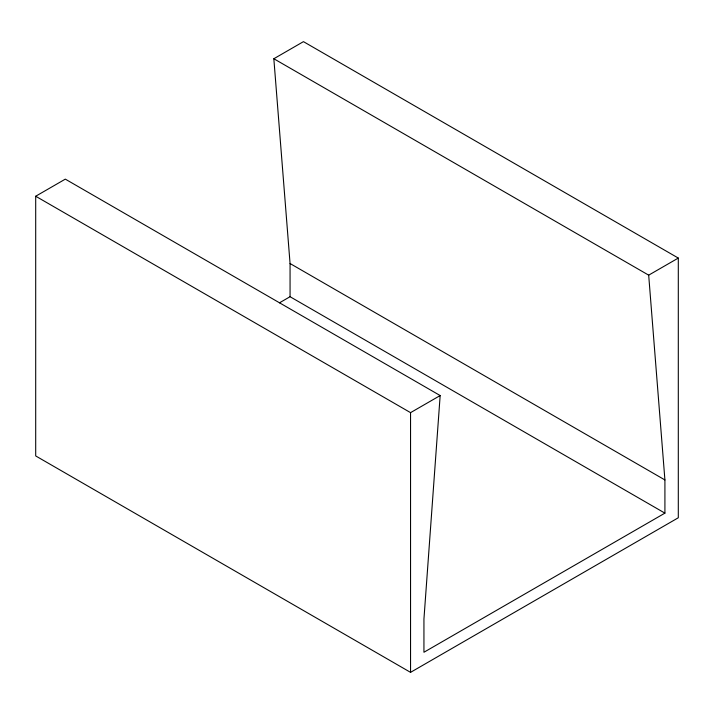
<?xml version="1.0" encoding="UTF-8"?>
<svg xmlns="http://www.w3.org/2000/svg" width="714" height="714" viewBox="0 0 714 714"><rect width="100%" height="100%" fill="white"/><g stroke="black" fill="none" stroke-linecap="round" stroke-linejoin="round"><path stroke-width="1.07" d="M440.163 395.556L423.938 619.065L423.938 652.257L664.913 513.134L664.913 479.942L648.687 275.158L273.837 58.744L303.45 41.644L678.3 258.066L678.3 517.766L410.55 672.356L35.7 455.934L35.7 196.234L65.313 179.134L440.163 395.556L410.55 412.647L35.7 196.234M279.46 302.834L290.062 296.712L664.913 513.134M648.687 275.158L678.3 258.066M273.837 58.744L290.062 263.52L664.913 479.942M410.55 412.647L410.55 672.356M290.062 263.52L290.062 296.712"/></g></svg>
